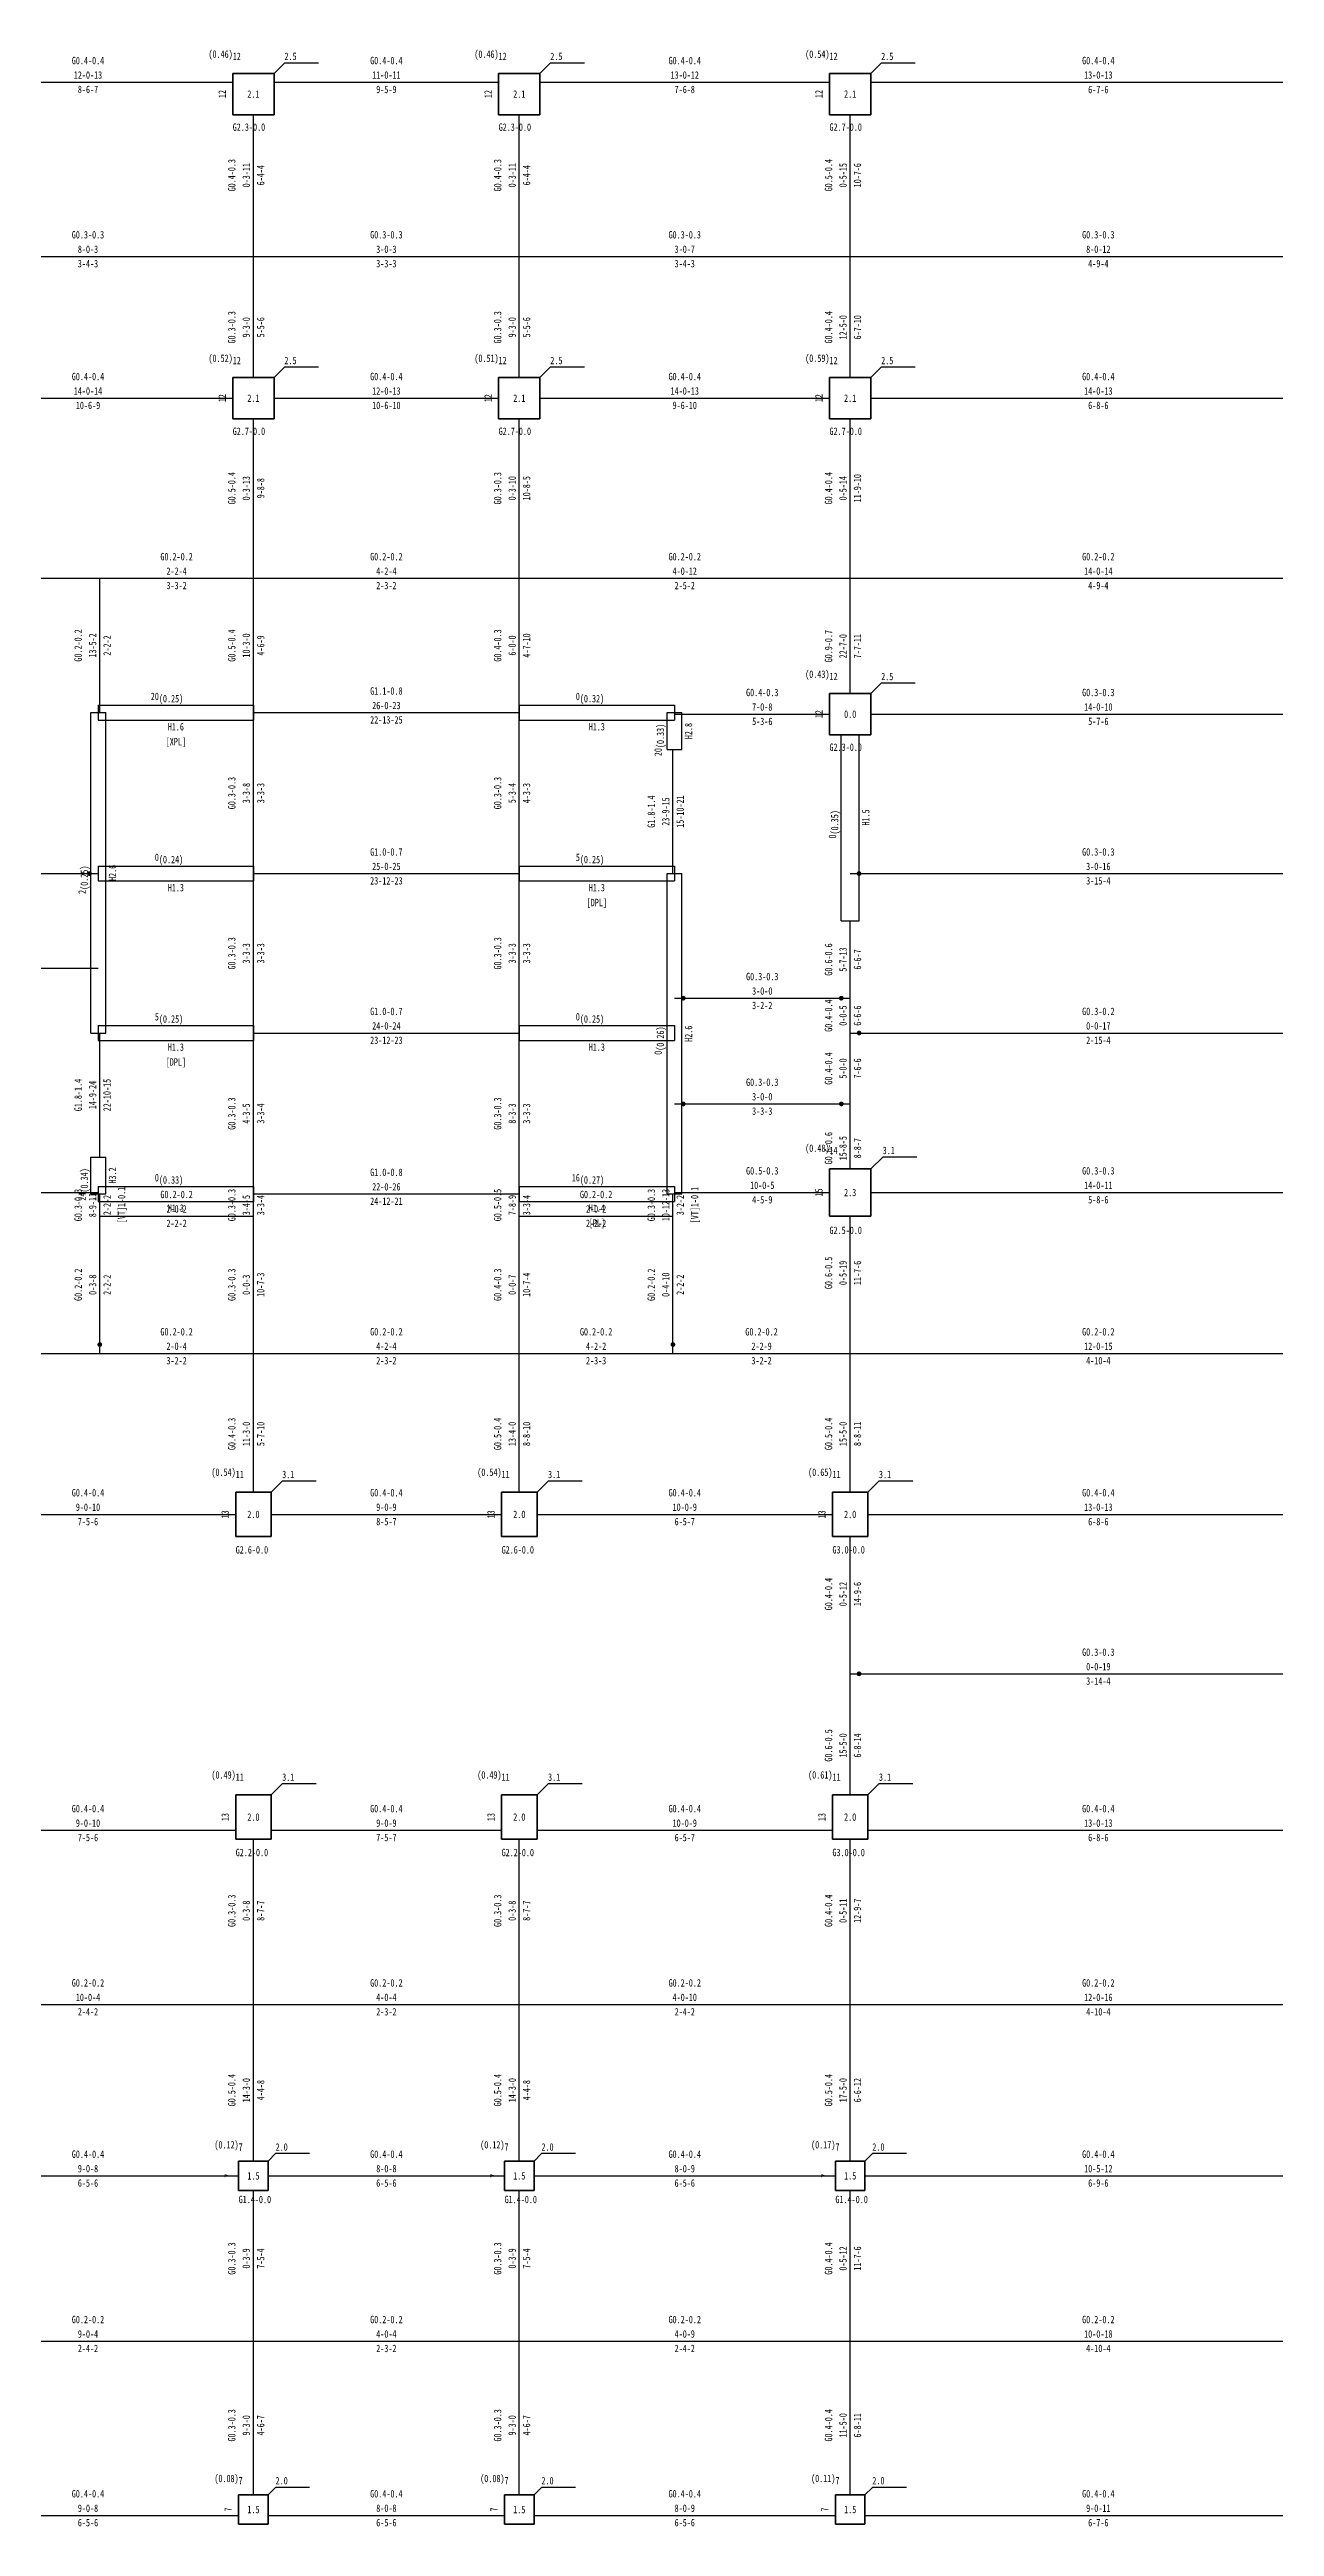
# Model space of a CAD drawing. Header units: millimetres. Extents: x -1455 to 850709, y 32926 to 221881.
# Drawn here: x 130550 to 151281, y 119863 to 161803 of the extents above; entities that cross this region are included whole.
import ezdxf
from ezdxf.enums import TextEntityAlignment as Align

# ---------------------------------------------------------------- set-up
doc = ezdxf.new("R2010")
doc.units = ezdxf.units.MM
for name, color, linetype, lineweight in [('层15100', 134, 'Continuous', 25), ('层15101', 52, 'Continuous', 25), ('层15103', 84, 'Continuous', 25), ('层15220', 4, 'Continuous', 25), ('层15221', 2, 'Continuous', 25), ('层15223', 3, 'Continuous', 25)]:
    doc.layers.add(name, color=color, linetype=linetype, lineweight=lineweight)
doc.styles.add('宋体', font='')
doc.styles.get('宋体').set_extended_font_data('宋体')

# ---------------------------------------------------------------- blocks, each defined once
blk = doc.blocks.new('3FLOOR')
at = {"layer": '层15100'}
for p, q in [((28.75, 41.25), (33.65, 41.25)), ((34.35, 41.25), (38.15, 41.25)), ((38.85, 41.25), (43.75, 41.25)), ((44.45, 41.25), (52.2, 41.249)), ((34, 38.3), (34, 40.7)), ((38.5, 38.3), (38.5, 40.7)), ((44.1, 38.3), (44.1, 40.7)), ((28.4, 38.3), (34, 38.3)), ((34, 36.25), (34, 38.3)), ((34, 38.3), (38.5, 38.3)), ((38.5, 36.25), (38.5, 38.3)), ((38.5, 38.3), (44.1, 38.3)), ((44.1, 36.25), (44.1, 38.3)), ((44.1, 38.3), (52.5, 38.3)), ((28.75, 35.9), (33.65, 35.9)), ((34.35, 35.9), (38.15, 35.9)), ((38.85, 35.9), (43.75, 35.9)), ((44.45, 35.9), (52.2, 35.9)), ((34, 32.85), (34, 35.55)), ((38.5, 32.85), (38.5, 35.55)), ((44.1, 32.85), (44.1, 35.55)), ((34, 30.575), (34, 32.85)), ((38.5, 30.575), (38.5, 32.85)), ((44.1, 30.9), (44.1, 32.85)), ((34, 27.85), (34, 30.575)), ((34, 30.575), (38.5, 30.575)), ((38.5, 27.85), (38.5, 30.575)), ((44.45, 30.55), (52.1, 30.55)), ((28.4, 27.85), (31.375, 27.85)), ((34, 25.15), (34, 27.85)), ((34, 27.85), (38.5, 27.85)), ((38.5, 25.15), (38.5, 27.85)), ((44.1, 25.74), (44.1, 27.05)), ((44.1, 25.15), (44.1, 25.74)), ((34, 22.425), (34, 25.15)), ((34, 25.15), (38.5, 25.15)), ((38.5, 22.425), (38.5, 25.15)), ((44.1, 23.95), (44.1, 25.15)), ((44.1, 22.85), (44.1, 23.95)), ((34, 22.05), (34, 22.425)), ((34, 22.425), (38.5, 22.425)), ((38.5, 22.05), (38.5, 22.425)), ((44.45, 22.45), (52.1, 22.45)), ((34, 19.725), (34, 22.05)), ((38.5, 19.725), (38.5, 22.05)), ((44.1, 19.725), (44.1, 22.05)), ((34, 17.375), (34, 19.725)), ((38.5, 17.375), (38.5, 19.725)), ((44.1, 17.375), (44.1, 19.725)), ((28.7, 17), (33.7, 17)), ((34.3, 17), (38.2, 17)), ((38.8, 17), (43.8, 17)), ((44.4, 17), (52.2, 17)), ((44.1, 14.3), (44.1, 16.625)), ((44.1, 12.25), (44.1, 14.3)), ((28.7, 11.651), (33.7, 11.651)), ((34, 8.7), (34, 11.5)), ((34.3, 11.651), (38.2, 11.651)), ((38.5, 8.7), (38.5, 11.5)), ((38.8, 11.651), (43.8, 11.651)), ((44.1, 8.7), (44.1, 11.5)), ((44.4, 11.651), (52.2, 11.651)), ((34, 6.05), (34, 8.7)), ((38.5, 6.05), (38.5, 8.7)), ((44.1, 6.05), (44.1, 8.7)), ((28.65, 5.8), (33.75, 5.8)), ((34, 3), (34, 5.55)), ((34.25, 5.8), (38.25, 5.8)), ((38.5, 3), (38.5, 5.55)), ((38.75, 5.8), (43.85, 5.8)), ((44.1, 3), (44.1, 5.55)), ((44.35, 5.8), (52.25, 5.8)), ((34, 0.4), (34, 3)), ((38.5, 0.4), (38.5, 3)), ((44.1, 0.4), (44.1, 3)), ((28.65, 0.05), (33.75, 0.05)), ((34.25, 0.05), (38.25, 0.05)), ((38.75, 0.05), (43.85, 0.05)), ((44.35, 0.05), (52.25, 0.05))]:
    blk.add_line(p, q, dxfattribs=at)
at = {"layer": '层15100', "color": 4}
for p, q in [((28.4, 32.85), (31.4, 32.85)), ((31.399, 30.575), (31.4, 32.85)), ((31.4, 32.85), (34, 32.85)), ((34, 32.85), (38.5, 32.85)), ((38.5, 32.85), (44.1, 32.85)), ((44.1, 32.85), (52.5, 32.85)), ((44.1, 27.85), (52.5, 27.85)), ((28.4, 26.25), (31.375, 26.25)), ((41.125, 25.74), (44.1, 25.74)), ((44.1, 25.15), (52.5, 25.15)), ((41.125, 23.95), (44.1, 23.95)), ((31.4, 22.05), (31.399, 22.425)), ((41.1, 22.05), (41.1, 22.425)), ((31.4, 19.725), (31.4, 22.05)), ((31.4, 22.05), (34, 22.05)), ((38.5, 22.05), (41.1, 22.05)), ((41.1, 19.725), (41.1, 22.05)), ((28.4, 19.725), (31.4, 19.725)), ((31.4, 19.725), (34, 19.725)), ((34, 19.725), (38.5, 19.725)), ((38.5, 19.725), (41.1, 19.725)), ((41.1, 19.725), (44.1, 19.725)), ((44.1, 19.725), (52.5, 19.725)), ((44.1, 14.3), (52.5, 14.3)), ((28.4, 8.7), (34, 8.7)), ((34, 8.7), (38.5, 8.7)), ((38.5, 8.7), (44.1, 8.7)), ((44.1, 8.7), (52.5, 8.7)), ((28.4, 3), (34, 3)), ((34, 3), (38.5, 3)), ((38.5, 3), (44.1, 3)), ((44.1, 3), (52.5, 3))]:
    blk.add_line(p, q, dxfattribs=at)
at = {"layer": '层15100', "color": 2}
for p, q in [((41.125, 30.55), (43.75, 30.55)), ((41.1, 27.85), (41.1, 29.95)), ((31.399, 23.05), (31.399, 25.15)), ((28.75, 22.45), (31.375, 22.45)), ((41.125, 22.45), (43.75, 22.45))]:
    blk.add_line(p, q, dxfattribs=at)
at = {"layer": '层15100', "color": 1, "linetype": 'Continuous', "const_width": 0.04}
for points in [[(31.245, 27.85, 1), (31.205, 27.85, 1)], [(44.27, 27.85, 1), (44.23, 27.85, 1)], [(41.295, 25.74, 1), (41.255, 25.74, 1)], [(43.97, 25.74, 1), (43.93, 25.74, 1)], [(44.27, 25.15, 1), (44.23, 25.15, 1)], [(41.295, 23.95, 1), (41.255, 23.95, 1)], [(43.97, 23.95, 1), (43.93, 23.95, 1)], [(31.42, 19.875, 1), (31.38, 19.875, 1)], [(41.12, 19.875, 1), (41.08, 19.875, 1)], [(44.27, 14.3, 1), (44.23, 14.3, 1)]]:
    blk.add_lwpolyline(points, format="xyb", close=True, dxfattribs=at)
at = {"layer": '层15103'}
for p, q in [((31.375, 30.7), (34, 30.7)), ((31.375, 30.7), (31.375, 30.45)), ((34, 30.7), (34, 30.45)), ((38.5, 30.7), (41.125, 30.7)), ((38.5, 30.7), (38.5, 30.45)), ((41.125, 30.7), (41.125, 30.45)), ((31.25, 27.85), (31.25, 30.575)), ((31.25, 30.575), (31.5, 30.575)), ((31.375, 30.45), (34, 30.45)), ((31.5, 27.85), (31.5, 30.575)), ((38.5, 30.45), (41.125, 30.45)), ((41, 29.95), (41, 30.575)), ((41, 30.575), (41.25, 30.575)), ((41.25, 29.95), (41.25, 30.575)), ((43.95, 27.85), (43.95, 30.2)), ((44.25, 27.85), (44.25, 30.2)), ((41, 29.95), (41.25, 29.95)), ((31.25, 26.25), (31.25, 27.85)), ((31.375, 27.975), (34, 27.975)), ((31.375, 27.975), (31.375, 27.725)), ((31.375, 27.725), (34, 27.725)), ((31.5, 26.25), (31.5, 27.85)), ((34, 27.975), (34, 27.725)), ((38.5, 27.975), (41.125, 27.975)), ((38.5, 27.975), (38.5, 27.725)), ((38.5, 27.725), (41.125, 27.725)), ((41, 25.74), (41, 27.85)), ((41, 27.85), (41.25, 27.85)), ((41.125, 27.975), (41.125, 27.725)), ((41.25, 25.74), (41.25, 27.85)), ((43.95, 27.05), (43.95, 27.85)), ((44.25, 27.05), (44.25, 27.85)), ((43.95, 27.05), (44.25, 27.05)), ((31.25, 25.15), (31.25, 26.25)), ((31.5, 25.15), (31.5, 26.25)), ((41, 25.15), (41, 25.74)), ((41.25, 25.15), (41.25, 25.74)), ((31.375, 25.275), (34, 25.275)), ((31.375, 25.275), (31.375, 25.025)), ((34, 25.275), (34, 25.025)), ((38.5, 25.275), (41.125, 25.275)), ((38.5, 25.275), (38.5, 25.025)), ((41.125, 25.275), (41.125, 25.025)), ((31.25, 25.15), (31.5, 25.15)), ((31.375, 25.025), (34, 25.025)), ((38.5, 25.025), (41.125, 25.025)), ((41, 23.95), (41, 25.15)), ((41.25, 23.95), (41.25, 25.15)), ((41, 22.425), (41, 23.95)), ((41.25, 22.425), (41.25, 23.95)), ((31.25, 22.425), (31.25, 23.05)), ((31.25, 23.05), (31.5, 23.05)), ((31.5, 22.425), (31.5, 23.05)), ((31.25, 22.425), (31.5, 22.425)), ((31.375, 22.55), (34, 22.55)), ((31.375, 22.55), (31.375, 22.3)), ((31.375, 22.3), (34, 22.3)), ((34, 22.55), (34, 22.3)), ((38.5, 22.55), (41.125, 22.55)), ((38.5, 22.55), (38.5, 22.3)), ((38.5, 22.3), (41.125, 22.3)), ((41, 22.425), (41.25, 22.425)), ((41.125, 22.55), (41.125, 22.3))]:
    blk.add_line(p, q, dxfattribs=at)
at = {"layer": '层15221'}
for p, q in [((34.35, 41.4), (34.525, 41.575)), ((35.101, 41.575), (34.525, 41.575)), ((38.85, 41.4), (39.025, 41.575)), ((39.601, 41.575), (39.025, 41.575)), ((44.45, 41.4), (44.625, 41.575)), ((45.201, 41.575), (44.625, 41.575)), ((34.35, 36.25), (34.525, 36.425)), ((35.101, 36.425), (34.525, 36.425)), ((38.85, 36.25), (39.025, 36.425)), ((39.601, 36.425), (39.025, 36.425)), ((44.45, 36.25), (44.625, 36.425)), ((45.201, 36.425), (44.625, 36.425)), ((44.45, 30.9), (44.625, 31.075)), ((45.201, 31.075), (44.625, 31.075)), ((44.45, 22.85), (44.65, 23.05)), ((45.226, 23.05), (44.65, 23.05)), ((34.3, 17.375), (34.487, 17.562)), ((35.063, 17.562), (34.487, 17.562)), ((38.8, 17.375), (38.987, 17.562)), ((39.563, 17.562), (38.987, 17.562)), ((44.4, 17.375), (44.587, 17.562)), ((45.163, 17.562), (44.587, 17.562)), ((34.3, 12.25), (34.487, 12.438)), ((35.063, 12.438), (34.487, 12.438)), ((38.8, 12.25), (38.987, 12.438)), ((39.563, 12.438), (38.987, 12.438)), ((44.4, 12.25), (44.587, 12.438)), ((45.163, 12.438), (44.587, 12.438)), ((34.25, 6.05), (34.375, 6.175)), ((34.951, 6.175), (34.375, 6.175)), ((38.75, 6.05), (38.875, 6.175)), ((39.451, 6.175), (38.875, 6.175)), ((44.35, 6.05), (44.475, 6.175)), ((45.051, 6.175), (44.475, 6.175)), ((34.25, 0.4), (34.375, 0.525)), ((34.951, 0.525), (34.375, 0.525)), ((38.75, 0.4), (38.875, 0.525)), ((39.451, 0.525), (38.875, 0.525)), ((44.35, 0.4), (44.475, 0.525)), ((45.051, 0.525), (44.475, 0.525))]:
    blk.add_line(p, q, dxfattribs=at)
at = {"layer": '层15220', "style": '宋体', "width": 0.8}
for s, p in [('G0.4-0.4', (31.2, 41.617)), ('G0.4-0.4', (36.25, 41.617)), ('G0.4-0.4', (41.3, 41.617)), ('G0.4-0.4', (48.3, 41.617)), ('12-0-13', (31.2, 41.372)), ('8-6-7', (31.2, 41.128)), ('11-0-11', (36.25, 41.372)), ('9-5-9', (36.25, 41.128)), ('13-0-12', (41.3, 41.372)), ('7-6-8', (41.3, 41.128)), ('13-0-13', (48.3, 41.372)), ('6-7-6', (48.3, 41.127)), ('G0.3-0.3', (31.2, 38.667)), ('G0.3-0.3', (36.25, 38.667)), ('G0.3-0.3', (41.3, 38.667)), ('G0.3-0.3', (48.3, 38.667)), ('3-4-3', (31.2, 38.178)), ('8-0-3', (31.2, 38.422)), ('3-0-3', (36.25, 38.422)), ('3-3-3', (36.25, 38.178)), ('3-0-7', (41.3, 38.422)), ('3-4-3', (41.3, 38.178)), ('8-0-12', (48.3, 38.422)), ('4-9-4', (48.3, 38.178)), ('G0.4-0.4', (31.2, 36.267)), ('14-0-14', (31.2, 36.022)), ('G0.4-0.4', (36.25, 36.267)), ('12-0-13', (36.25, 36.022)), ('G0.4-0.4', (41.3, 36.267)), ('14-0-13', (41.3, 36.022)), ('G0.4-0.4', (48.3, 36.267)), ('14-0-13', (48.3, 36.022)), ('10-6-9', (31.2, 35.778)), ('10-6-10', (36.25, 35.778)), ('9-6-10', (41.3, 35.778)), ('6-8-6', (48.3, 35.778)), ('G0.2-0.2', (32.7, 33.217)), ('G0.2-0.2', (36.25, 33.217)), ('G0.2-0.2', (41.3, 33.217)), ('G0.2-0.2', (48.3, 33.217)), ('3-3-2', (32.7, 32.728)), ('2-2-4', (32.7, 32.972)), ('4-2-4', (36.25, 32.972)), ('2-3-2', (36.25, 32.728)), ('4-0-12', (41.3, 32.972)), ('2-5-2', (41.3, 32.728)), ('14-0-14', (48.3, 32.972)), ('4-9-4', (48.3, 32.728)), ('G1.1-0.8', (36.25, 30.942)), ('26-0-23', (36.25, 30.697)), ('G0.4-0.3', (42.612, 30.917)), ('7-0-8', (42.612, 30.672)), ('G0.3-0.3', (48.3, 30.917)), ('14-0-10', (48.3, 30.672)), ('22-13-25', (36.25, 30.453)), ('5-3-6', (42.612, 30.428)), ('5-7-6', (48.3, 30.428)), ('G1.0-0.7', (36.25, 28.217)), ('G0.3-0.3', (48.3, 28.217)), ('23-12-23', (36.25, 27.728)), ('25-0-25', (36.25, 27.972)), ('3-0-16', (48.3, 27.972)), ('3-15-4', (48.3, 27.728)), ('G0.3-0.3', (42.612, 26.107)), ('3-0-0', (42.612, 25.862)), ('3-2-2', (42.612, 25.618)), ('G1.0-0.7', (36.25, 25.517)), ('24-0-24', (36.25, 25.272)), ('G0.3-0.2', (48.3, 25.517)), ('0-0-17', (48.3, 25.272)), ('23-12-23', (36.25, 25.028)), ('2-15-4', (48.3, 25.028)), ('G0.3-0.3', (42.612, 24.317)), ('3-0-0', (42.612, 24.072)), ('3-3-3', (42.612, 23.828)), ('G1.0-0.8', (36.25, 22.792)), ('G0.5-0.3', (42.612, 22.817)), ('G0.3-0.3', (48.3, 22.817)), ('G0.2-0.2', (32.7, 22.417)), ('2-0-2', (32.7, 22.172)), ('24-12-21', (36.25, 22.303)), ('22-0-26', (36.25, 22.547)), ('G0.2-0.2', (39.8, 22.417)), ('2-0-2', (39.8, 22.172)), ('10-0-5', (42.612, 22.572)), ('4-5-9', (42.612, 22.328)), ('14-0-11', (48.3, 22.572)), ('5-8-6', (48.3, 22.328)), ('2-2-2', (32.7, 21.928)), ('2-2-2', (39.8, 21.928)), ('G0.2-0.2', (32.7, 20.092)), ('G0.2-0.2', (36.25, 20.092)), ('G0.2-0.2', (39.8, 20.092)), ('G0.2-0.2', (42.6, 20.092)), ('G0.2-0.2', (48.3, 20.092)), ('2-0-4', (32.7, 19.847)), ('4-2-4', (36.25, 19.847)), ('4-2-2', (39.8, 19.847)), ('2-2-9', (42.6, 19.847)), ('12-0-15', (48.3, 19.847)), ('3-2-2', (32.7, 19.603)), ('2-3-2', (36.25, 19.603)), ('2-3-3', (39.8, 19.603)), ('3-2-2', (42.6, 19.603)), ('4-10-4', (48.3, 19.603)), ('G0.4-0.4', (31.2, 17.367)), ('G0.4-0.4', (36.25, 17.367)), ('G0.4-0.4', (41.3, 17.367)), ('G0.4-0.4', (48.3, 17.367)), ('9-0-10', (31.2, 17.122)), ('7-5-6', (31.2, 16.878)), ('8-5-7', (36.25, 16.878)), ('9-0-9', (36.25, 17.122)), ('10-0-9', (41.3, 17.122)), ('6-5-7', (41.3, 16.878)), ('13-0-13', (48.3, 17.122)), ('6-8-6', (48.3, 16.878)), ('G0.3-0.3', (48.3, 14.667)), ('0-0-19', (48.3, 14.422)), ('3-14-4', (48.3, 14.178)), ('G0.4-0.4', (31.2, 12.018)), ('9-0-10', (31.2, 11.773)), ('G0.4-0.4', (36.25, 12.018)), ('9-0-9', (36.25, 11.773)), ('G0.4-0.4', (41.3, 12.018)), ('10-0-9', (41.3, 11.773)), ('G0.4-0.4', (48.3, 12.018)), ('13-0-13', (48.3, 11.773)), ('7-5-6', (31.2, 11.529)), ('7-5-7', (36.25, 11.529)), ('6-5-7', (41.3, 11.529)), ('6-8-6', (48.3, 11.529)), ('G0.2-0.2', (31.2, 9.067)), ('10-0-4', (31.2, 8.822)), ('G0.2-0.2', (36.25, 9.067)), ('4-0-4', (36.25, 8.822)), ('G0.2-0.2', (41.3, 9.067)), ('4-0-10', (41.3, 8.822)), ('G0.2-0.2', (48.3, 9.067)), ('12-0-16', (48.3, 8.822)), ('2-4-2', (31.2, 8.578)), ('2-3-2', (36.25, 8.578)), ('2-4-2', (41.3, 8.578)), ('4-10-4', (48.3, 8.578)), ('G0.4-0.4', (31.2, 6.167)), ('9-0-8', (31.2, 5.922)), ('G0.4-0.4', (36.25, 6.167)), ('8-0-8', (36.25, 5.922)), ('G0.4-0.4', (41.3, 6.167)), ('8-0-9', (41.3, 5.922)), ('G0.4-0.4', (48.3, 6.167)), ('10-5-12', (48.3, 5.922)), ('6-5-6', (31.2, 5.678)), ('6-5-6', (36.25, 5.678)), ('6-5-6', (41.3, 5.678)), ('6-9-6', (48.3, 5.678)), ('G0.2-0.2', (31.2, 3.367)), ('G0.2-0.2', (36.25, 3.367)), ('G0.2-0.2', (41.3, 3.367)), ('G0.2-0.2', (48.3, 3.367)), ('2-4-2', (31.2, 2.878)), ('9-0-4', (31.2, 3.122)), ('4-0-4', (36.25, 3.122)), ('2-3-2', (36.25, 2.878)), ('4-0-9', (41.3, 3.122)), ('2-4-2', (41.3, 2.878)), ('10-0-18', (48.3, 3.122)), ('4-10-4', (48.3, 2.878)), ('G0.4-0.4', (31.2, 0.417)), ('G0.4-0.4', (36.25, 0.417)), ('G0.4-0.4', (41.3, 0.417)), ('G0.4-0.4', (48.3, 0.417)), ('9-0-8', (31.2, 0.172)), ('8-0-8', (36.25, 0.172)), ('8-0-9', (41.3, 0.172)), ('9-0-11', (48.3, 0.172)), ('6-5-6', (31.2, -0.072)), ('6-5-6', (36.25, -0.072)), ('6-5-6', (41.3, -0.072)), ('6-7-6', (48.3, -0.072))]:
    blk.add_text(s, height=0.126, dxfattribs=at).set_placement(p, align=Align.MIDDLE_CENTER)
for s, rotation, p in [('G0.4-0.3', 89.9997, (33.633, 39.675)), ('0-3-11', 89.9997, (33.878, 39.675)), ('G0.4-0.3', 89.9997, (38.133, 39.675)), ('0-3-11', 89.9997, (38.378, 39.675)), ('G0.5-0.4', 89.9997, (43.733, 39.675)), ('0-5-15', 89.9997, (43.978, 39.675)), ('10-7-6', 89.9997, (44.222, 39.675)), ('6-4-4', 89.9997, (34.122, 39.675)), ('6-4-4', 89.9997, (38.622, 39.675)), ('G0.3-0.3', 89.9997, (33.633, 37.1)), ('G0.3-0.3', 89.9997, (38.133, 37.1)), ('G0.4-0.4', 89.9997, (43.733, 37.1)), ('9-3-0', 89.9997, (33.878, 37.1)), ('5-5-6', 89.9997, (34.122, 37.1)), ('9-3-0', 89.9997, (38.378, 37.1)), ('5-5-6', 89.9997, (38.622, 37.1)), ('12-5-0', 89.9997, (43.978, 37.1)), ('6-7-10', 89.9997, (44.222, 37.1)), ('G0.5-0.4', 89.9997, (33.633, 34.375)), ('0-3-13', 89.9997, (33.878, 34.375)), ('9-8-8', 89.9997, (34.122, 34.375)), ('G0.3-0.3', 89.9997, (38.133, 34.375)), ('0-3-10', 89.9997, (38.378, 34.375)), ('10-8-5', 89.9997, (38.622, 34.375)), ('G0.4-0.4', 89.9997, (43.733, 34.375)), ('0-5-14', 89.9997, (43.978, 34.375)), ('11-9-10', 89.9997, (44.222, 34.375)), ('G0.2-0.2', 89.9718, (31.032, 31.713)), ('13-5-2', 89.9718, (31.277, 31.713)), ('2-2-2', 89.9718, (31.522, 31.712)), ('G0.5-0.4', 89.9997, (33.633, 31.712)), ('10-3-0', 89.9997, (33.878, 31.712)), ('4-6-9', 89.9997, (34.122, 31.712)), ('G0.4-0.3', 89.9997, (38.133, 31.712)), ('6-0-0', 89.9997, (38.378, 31.712)), ('4-7-10', 89.9997, (38.622, 31.712)), ('G0.9-0.7', 89.9997, (43.733, 31.7)), ('22-7-0', 89.9997, (43.978, 31.7)), ('7-7-11', 89.9997, (44.222, 31.7)), ('G0.3-0.3', 89.9997, (33.633, 29.213)), ('3-3-8', 89.9997, (33.878, 29.213)), ('3-3-3', 89.9997, (34.122, 29.213)), ('G0.3-0.3', 89.9997, (38.133, 29.213)), ('5-3-4', 89.9997, (38.378, 29.213)), ('4-3-3', 89.9997, (38.622, 29.213)), ('G1.8-1.4', 89.9997, (40.733, 28.9)), ('23-9-15', 89.9997, (40.978, 28.9)), ('15-10-21', 89.9997, (41.222, 28.9)), ('G0.3-0.3', 89.9997, (33.633, 26.5)), ('3-3-3', 89.9997, (33.878, 26.5)), ('3-3-3', 89.9997, (34.122, 26.5)), ('G0.3-0.3', 89.9997, (38.133, 26.5)), ('3-3-3', 89.9997, (38.378, 26.5)), ('3-3-3', 89.9997, (38.622, 26.5)), ('G0.6-0.6', 89.9997, (43.733, 26.395)), ('5-7-13', 89.9997, (43.978, 26.395)), ('6-6-7', 89.9997, (44.222, 26.395)), ('G0.4-0.4', 89.9997, (43.733, 25.445)), ('0-0-5', 89.9997, (43.978, 25.445)), ('6-6-6', 89.9997, (44.222, 25.445)), ('G0.4-0.4', 89.9997, (43.733, 24.55)), ('G1.8-1.4', 89.9997, (31.032, 24.1)), ('14-9-24', 89.9997, (31.277, 24.1)), ('22-10-15', 89.9997, (31.521, 24.1)), ('5-0-0', 89.9997, (43.978, 24.55)), ('7-6-6', 89.9997, (44.222, 24.55)), ('G0.3-0.3', 89.9997, (33.633, 23.787)), ('4-3-5', 89.9997, (33.878, 23.787)), ('3-3-4', 89.9997, (34.122, 23.787)), ('G0.3-0.3', 89.9997, (38.133, 23.787)), ('8-3-3', 89.9997, (38.378, 23.787)), ('3-3-3', 89.9997, (38.622, 23.787)), ('G0.6-0.6', 89.9997, (43.733, 23.2)), ('15-8-5', 89.9997, (43.978, 23.2)), ('8-8-7', 89.9997, (44.222, 23.2)), ('G0.3-0.3', 90.1529, (31.032, 22.237)), ('8-9-11', 90.1529, (31.277, 22.237)), ('2-2-2', 90.1529, (31.522, 22.238)), ('[VT]1-0.1', 90.1529, (31.767, 22.238)), ('G0.3-0.3', 89.9997, (33.633, 22.237)), ('3-4-5', 89.9997, (33.878, 22.237)), ('3-3-4', 89.9997, (34.122, 22.237)), ('G0.5-0.5', 89.9997, (38.133, 22.237)), ('7-8-9', 89.9997, (38.378, 22.237)), ('3-3-4', 89.9997, (38.622, 22.237)), ('G0.3-0.3', 89.9997, (40.733, 22.237)), ('10-12-13', 89.9997, (40.978, 22.237)), ('3-2-2', 89.9997, (41.222, 22.237)), ('[VT]1-0.1', 89.9997, (41.467, 22.237)), ('G0.2-0.2', 89.9997, (31.033, 20.888)), ('0-3-8', 89.9997, (31.278, 20.888)), ('2-2-2', 89.9997, (31.522, 20.888)), ('G0.3-0.3', 89.9997, (33.633, 20.888)), ('0-0-3', 89.9997, (33.878, 20.888)), ('10-7-3', 89.9997, (34.122, 20.888)), ('G0.4-0.3', 89.9997, (38.133, 20.888)), ('0-0-7', 89.9997, (38.378, 20.888)), ('10-7-4', 89.9997, (38.622, 20.888)), ('G0.2-0.2', 89.9997, (40.733, 20.888)), ('0-4-10', 89.9997, (40.978, 20.888)), ('2-2-2', 89.9997, (41.222, 20.888)), ('G0.6-0.5', 89.9997, (43.733, 21.088)), ('0-5-19', 89.9997, (43.978, 21.088)), ('11-7-6', 89.9997, (44.222, 21.088)), ('G0.4-0.3', 89.9997, (33.633, 18.362)), ('11-3-0', 89.9997, (33.878, 18.362)), ('5-7-10', 89.9997, (34.122, 18.362)), ('G0.5-0.4', 89.9997, (38.133, 18.362)), ('13-4-0', 89.9997, (38.378, 18.362)), ('8-8-10', 89.9997, (38.622, 18.362)), ('G0.5-0.4', 89.9997, (43.733, 18.362)), ('15-5-0', 89.9997, (43.978, 18.362)), ('8-8-11', 89.9997, (44.222, 18.362)), ('G0.4-0.4', 89.9997, (43.733, 15.65)), ('0-5-12', 89.9997, (43.978, 15.65)), ('14-9-6', 89.9997, (44.222, 15.65)), ('G0.6-0.5', 89.9997, (43.733, 13.087)), ('15-5-0', 89.9997, (43.978, 13.087)), ('6-8-14', 89.9997, (44.222, 13.087)), ('G0.3-0.3', 89.9997, (33.633, 10.288)), ('G0.3-0.3', 89.9997, (38.133, 10.288)), ('G0.4-0.4', 89.9997, (43.733, 10.288)), ('0-5-11', 89.9997, (43.978, 10.288)), ('12-9-7', 89.9997, (44.222, 10.288)), ('0-3-8', 89.9997, (33.878, 10.288)), ('8-7-7', 89.9997, (34.122, 10.288)), ('0-3-8', 89.9997, (38.378, 10.288)), ('8-7-7', 89.9997, (38.622, 10.288)), ('G0.5-0.4', 89.9997, (33.633, 7.25)), ('14-3-0', 89.9997, (33.878, 7.25)), ('4-4-8', 89.9997, (34.122, 7.25)), ('G0.5-0.4', 89.9997, (38.133, 7.25)), ('14-3-0', 89.9997, (38.378, 7.25)), ('4-4-8', 89.9997, (38.622, 7.25)), ('G0.5-0.4', 89.9997, (43.733, 7.25)), ('17-5-0', 89.9997, (43.978, 7.25)), ('6-6-12', 89.9997, (44.222, 7.25)), ('G0.3-0.3', 89.9997, (33.633, 4.4)), ('G0.3-0.3', 89.9997, (38.133, 4.4)), ('G0.4-0.4', 89.9997, (43.733, 4.4)), ('0-3-9', 89.9997, (33.878, 4.4)), ('7-5-4', 89.9997, (34.122, 4.4)), ('0-3-9', 89.9997, (38.378, 4.4)), ('7-5-4', 89.9997, (38.622, 4.4)), ('0-5-12', 89.9997, (43.978, 4.4)), ('11-7-6', 89.9997, (44.222, 4.4)), ('G0.3-0.3', 89.9997, (33.633, 1.575)), ('9-3-0', 89.9997, (33.878, 1.575)), ('4-6-7', 89.9997, (34.122, 1.575)), ('G0.3-0.3', 89.9997, (38.133, 1.575)), ('9-3-0', 89.9997, (38.378, 1.575)), ('4-6-7', 89.9997, (38.622, 1.575)), ('G0.4-0.4', 89.9997, (43.733, 1.575)), ('11-5-0', 89.9997, (43.978, 1.575)), ('6-8-11', 89.9997, (44.222, 1.575))]:
    blk.add_text(s, height=0.126, rotation=rotation, dxfattribs=at).set_placement(p, align=Align.MIDDLE_CENTER)
at = {"layer": '层15221', "style": '宋体', "width": 0.8}
for s, p in [('(0.46)', (33.65, 41.625)), ('(0.46)', (38.15, 41.625)), ('(0.54)', (43.75, 41.625)), ('(0.52)', (33.65, 36.475)), ('(0.51)', (38.15, 36.475)), ('(0.59)', (43.75, 36.475)), ('(0.43)', (43.75, 31.125)), ('(0.48)', (43.75, 23.1)), ('(0.54)', (33.7, 17.613)), ('(0.54)', (38.2, 17.613)), ('(0.65)', (43.8, 17.613)), ('(0.49)', (33.7, 12.488)), ('(0.49)', (38.2, 12.488)), ('(0.61)', (43.8, 12.488)), ('(0.12)', (33.75, 6.225)), ('(0.12)', (38.25, 6.225)), ('(0.17)', (43.85, 6.225)), ('(0.08)', (33.75, 0.575)), ('(0.08)', (38.25, 0.575)), ('(0.11)', (43.85, 0.575))]:
    blk.add_text(s, height=0.126, dxfattribs=at).set_placement(p, align=Align.BOTTOM_RIGHT)
for s, p in [('12', (33.65, 41.625)), ('2.5', (34.525, 41.625)), ('12', (38.15, 41.625)), ('2.5', (39.025, 41.625)), ('12', (43.75, 41.625)), ('2.5', (44.625, 41.625)), ('12', (33.65, 36.475)), ('2.5', (34.525, 36.475)), ('12', (38.15, 36.475)), ('2.5', (39.025, 36.475)), ('12', (43.75, 36.475)), ('2.5', (44.625, 36.475)), ('12', (43.75, 31.125)), ('2.5', (44.625, 31.125)), ('14', (43.75, 23.1)), ('3.1', (44.65, 23.1)), ('11', (33.7, 17.613)), ('3.1', (34.487, 17.613)), ('11', (38.2, 17.613)), ('3.1', (38.987, 17.613)), ('11', (43.8, 17.613)), ('3.1', (44.587, 17.613)), ('11', (33.7, 12.488)), ('3.1', (34.487, 12.488)), ('11', (38.2, 12.488)), ('3.1', (38.987, 12.488)), ('11', (43.8, 12.488)), ('3.1', (44.587, 12.488)), ('7', (33.75, 6.225)), ('2.0', (34.375, 6.225)), ('7', (38.25, 6.225)), ('2.0', (38.875, 6.225)), ('7', (43.85, 6.225)), ('2.0', (44.475, 6.225)), ('7', (33.75, 0.575)), ('2.0', (34.375, 0.575)), ('7', (38.25, 0.575)), ('2.0', (38.875, 0.575)), ('7', (43.85, 0.575)), ('2.0', (44.475, 0.575))]:
    blk.add_text(s, height=0.126, dxfattribs=at).set_placement(p)
for s, p in [('12', (33.47, 41.05)), ('12', (37.97, 41.05)), ('12', (43.57, 41.05)), ('12', (33.47, 35.9)), ('12', (37.97, 35.9)), ('12', (43.57, 35.9)), ('12', (43.57, 30.55)), ('15', (43.57, 22.45)), ('13', (33.52, 17)), ('13', (38.02, 17)), ('13', (43.62, 17)), ('13', (33.52, 11.875)), ('13', (38.02, 11.875)), ('13', (43.62, 11.875)), ('7', (33.57, 5.8)), ('7', (38.07, 5.8)), ('7', (43.67, 5.8)), ('7', (33.57, 0.15)), ('7', (38.07, 0.15)), ('7', (43.67, 0.15))]:
    blk.add_text(s, height=0.126, rotation=89.9997, dxfattribs=at).set_placement(p, align=Align.MIDDLE_CENTER)
for s, p in [('2.1', (34, 41.05)), ('2.1', (38.5, 41.05)), ('2.1', (44.1, 41.05)), ('2.1', (34, 35.9)), ('2.1', (38.5, 35.9)), ('2.1', (44.1, 35.9)), ('0.0', (44.1, 30.55)), ('2.3', (44.1, 22.45)), ('2.0', (34, 17)), ('2.0', (38.5, 17)), ('2.0', (44.1, 17)), ('2.0', (34, 11.875)), ('2.0', (38.5, 11.875)), ('2.0', (44.1, 11.875)), ('1.5', (34, 5.8)), ('1.5', (38.5, 5.8)), ('1.5', (44.1, 5.8)), ('1.5', (34, 0.15)), ('1.5', (38.5, 0.15)), ('1.5', (44.1, 0.15))]:
    blk.add_text(s, height=0.126, dxfattribs=at).set_placement(p, align=Align.MIDDLE_CENTER)
for s, p in [('G2.3-0.0', (33.65, 40.49)), ('G2.3-0.0', (38.15, 40.49)), ('G2.7-0.0', (43.75, 40.49)), ('G2.7-0.0', (33.65, 35.34)), ('G2.7-0.0', (38.15, 35.34)), ('G2.7-0.0', (43.75, 35.34)), ('G2.3-0.0', (43.75, 29.99)), ('G2.5-0.0', (43.75, 21.81)), ('G2.6-0.0', (33.7, 16.4)), ('G2.6-0.0', (38.2, 16.4)), ('G3.0-0.0', (43.8, 16.4)), ('G2.2-0.0', (33.7, 11.275)), ('G2.2-0.0', (38.2, 11.275)), ('G3.0-0.0', (43.8, 11.275)), ('G1.4-0.0', (33.75, 5.4)), ('G1.4-0.0', (38.25, 5.4)), ('G1.4-0.0', (43.85, 5.4))]:
    blk.add_text(s, height=0.126, dxfattribs=at).set_placement(p, align=Align.MIDDLE_LEFT)
at = {"layer": '层15223', "style": '宋体', "width": 0.8}
for s, p in [('20', (32.4, 30.75)), ('0', (39.525, 30.75)), ('0', (32.4, 28.025)), ('5', (39.525, 28.025)), ('5', (32.4, 25.325)), ('0', (39.525, 25.325)), ('0', (32.4, 22.6)), ('16', (39.525, 22.6))]:
    blk.add_text(s, height=0.126, dxfattribs=at).set_placement(p, align=Align.BOTTOM_RIGHT)
for s, p in [('(0.25)', (32.4, 30.75)), ('(0.32)', (39.525, 30.75)), ('(0.24)', (32.4, 28.025)), ('(0.25)', (39.525, 28.025)), ('(0.25)', (32.4, 25.325)), ('(0.25)', (39.525, 25.325)), ('(0.33)', (32.4, 22.6)), ('(0.27)', (39.525, 22.6))]:
    blk.add_text(s, height=0.126, dxfattribs=at).set_placement(p)
for s, p in [('H1.6', (32.687, 30.4)), ('H1.3', (39.812, 30.4)), ('[XPL]', (32.687, 30.148)), ('H1.3', (32.687, 27.675)), ('[DPL]', (39.812, 27.423)), ('H1.3', (39.812, 27.675)), ('H1.3', (32.687, 24.975)), ('H1.3', (39.812, 24.975)), ('[DPL]', (32.687, 24.723)), ('H1.3', (32.687, 22.25)), ('H1.4', (39.812, 22.25)), ('[PL]', (39.812, 21.998))]:
    blk.add_text(s, height=0.126, dxfattribs=at).set_placement(p, align=Align.TOP_CENTER)
for s, p in [('(0.33)', (40.95, 29.975)), ('(0.35)', (43.9, 28.512)), ('(0.25)', (31.2, 27.574)), ('(0.26)', (40.95, 24.85)), ('(0.34)', (31.2, 22.449))]:
    blk.add_text(s, height=0.126, rotation=89.9997, dxfattribs=at).set_placement(p)
for s, p in [('H2.8', (41.3, 30.263)), ('H1.5', (44.3, 28.8)), ('H2.6', (31.55, 27.862)), ('H2.6', (41.3, 25.138)), ('H3.2', (31.55, 22.737))]:
    blk.add_text(s, height=0.126, rotation=89.9997, dxfattribs=at).set_placement(p, align=Align.TOP_CENTER)
for s, p in [('20', (40.95, 29.975)), ('0', (43.9, 28.512)), ('2', (31.2, 27.574)), ('0', (40.95, 24.85)), ('24', (31.2, 22.449))]:
    blk.add_text(s, height=0.126, rotation=89.9997, dxfattribs=at).set_placement(p, align=Align.BOTTOM_RIGHT)
at = {"layer": '层15101'}
mesh = blk.add_polyface(dxfattribs=at)
corners = [(33.65, 40.7), (34.35, 40.7), (34.35, 40.7), (33.65, 40.7), (34.35, 40.7), (34.35, 41.4), (34.35, 41.4), (34.35, 40.7), (34.35, 41.4), (33.65, 41.4), (33.65, 41.4), (34.35, 41.4), (33.65, 41.4), (33.65, 40.7), (33.65, 40.7), (33.65, 41.4)]
mesh.append_faces([[corners[k] for k in face] for face in [(0, 1, 2, 3), (4, 5, 6, 7), (8, 9, 10, 11), (12, 13, 14, 15)]])
mesh = blk.add_polyface(dxfattribs=at)
corners = [(38.15, 40.7), (38.85, 40.7), (38.85, 40.7), (38.15, 40.7), (38.85, 40.7), (38.85, 41.4), (38.85, 41.4), (38.85, 40.7), (38.85, 41.4), (38.15, 41.4), (38.15, 41.4), (38.85, 41.4), (38.15, 41.4), (38.15, 40.7), (38.15, 40.7), (38.15, 41.4)]
mesh.append_faces([[corners[k] for k in face] for face in [(0, 1, 2, 3), (4, 5, 6, 7), (8, 9, 10, 11), (12, 13, 14, 15)]])
mesh = blk.add_polyface(dxfattribs=at)
corners = [(43.75, 40.7), (44.45, 40.7), (44.45, 40.7), (43.75, 40.7), (44.45, 40.7), (44.45, 41.4), (44.45, 41.4), (44.45, 40.7), (44.45, 41.4), (43.75, 41.4), (43.75, 41.4), (44.45, 41.4), (43.75, 41.4), (43.75, 40.7), (43.75, 40.7), (43.75, 41.4)]
mesh.append_faces([[corners[k] for k in face] for face in [(0, 1, 2, 3), (4, 5, 6, 7), (8, 9, 10, 11), (12, 13, 14, 15)]])
mesh = blk.add_polyface(dxfattribs=at)
corners = [(33.65, 35.55), (34.35, 35.55), (34.35, 35.55), (33.65, 35.55), (34.35, 35.55), (34.35, 36.25), (34.35, 36.25), (34.35, 35.55), (34.35, 36.25), (33.65, 36.25), (33.65, 36.25), (34.35, 36.25), (33.65, 36.25), (33.65, 35.55), (33.65, 35.55), (33.65, 36.25)]
mesh.append_faces([[corners[k] for k in face] for face in [(0, 1, 2, 3), (4, 5, 6, 7), (8, 9, 10, 11), (12, 13, 14, 15)]])
mesh = blk.add_polyface(dxfattribs=at)
corners = [(38.15, 35.55), (38.85, 35.55), (38.85, 35.55), (38.15, 35.55), (38.85, 35.55), (38.85, 36.25), (38.85, 36.25), (38.85, 35.55), (38.85, 36.25), (38.15, 36.25), (38.15, 36.25), (38.85, 36.25), (38.15, 36.25), (38.15, 35.55), (38.15, 35.55), (38.15, 36.25)]
mesh.append_faces([[corners[k] for k in face] for face in [(0, 1, 2, 3), (4, 5, 6, 7), (8, 9, 10, 11), (12, 13, 14, 15)]])
mesh = blk.add_polyface(dxfattribs=at)
corners = [(43.75, 35.55), (44.45, 35.55), (44.45, 35.55), (43.75, 35.55), (44.45, 35.55), (44.45, 36.25), (44.45, 36.25), (44.45, 35.55), (44.45, 36.25), (43.75, 36.25), (43.75, 36.25), (44.45, 36.25), (43.75, 36.25), (43.75, 35.55), (43.75, 35.55), (43.75, 36.25)]
mesh.append_faces([[corners[k] for k in face] for face in [(0, 1, 2, 3), (4, 5, 6, 7), (8, 9, 10, 11), (12, 13, 14, 15)]])
mesh = blk.add_polyface(dxfattribs=at)
corners = [(43.75, 30.2), (44.45, 30.2), (44.45, 30.2), (43.75, 30.2), (44.45, 30.2), (44.45, 30.9), (44.45, 30.9), (44.45, 30.2), (44.45, 30.9), (43.75, 30.9), (43.75, 30.9), (44.45, 30.9), (43.75, 30.9), (43.75, 30.2), (43.75, 30.2), (43.75, 30.9)]
mesh.append_faces([[corners[k] for k in face] for face in [(0, 1, 2, 3), (4, 5, 6, 7), (8, 9, 10, 11), (12, 13, 14, 15)]])
mesh = blk.add_polyface(dxfattribs=at)
corners = [(43.75, 22.05), (44.45, 22.05), (44.45, 22.05), (43.75, 22.05), (44.45, 22.05), (44.45, 22.85), (44.45, 22.85), (44.45, 22.05), (44.45, 22.85), (43.75, 22.85), (43.75, 22.85), (44.45, 22.85), (43.75, 22.85), (43.75, 22.05), (43.75, 22.05), (43.75, 22.85)]
mesh.append_faces([[corners[k] for k in face] for face in [(0, 1, 2, 3), (4, 5, 6, 7), (8, 9, 10, 11), (12, 13, 14, 15)]])
mesh = blk.add_polyface(dxfattribs=at)
corners = [(33.7, 16.625), (34.3, 16.625), (34.3, 16.625), (33.7, 16.625), (34.3, 16.625), (34.3, 17.375), (34.3, 17.375), (34.3, 16.625), (34.3, 17.375), (33.7, 17.375), (33.7, 17.375), (34.3, 17.375), (33.7, 17.375), (33.7, 16.625), (33.7, 16.625), (33.7, 17.375)]
mesh.append_faces([[corners[k] for k in face] for face in [(0, 1, 2, 3), (4, 5, 6, 7), (8, 9, 10, 11), (12, 13, 14, 15)]])
mesh = blk.add_polyface(dxfattribs=at)
corners = [(38.2, 16.625), (38.8, 16.625), (38.8, 16.625), (38.2, 16.625), (38.8, 16.625), (38.8, 17.375), (38.8, 17.375), (38.8, 16.625), (38.8, 17.375), (38.2, 17.375), (38.2, 17.375), (38.8, 17.375), (38.2, 17.375), (38.2, 16.625), (38.2, 16.625), (38.2, 17.375)]
mesh.append_faces([[corners[k] for k in face] for face in [(0, 1, 2, 3), (4, 5, 6, 7), (8, 9, 10, 11), (12, 13, 14, 15)]])
mesh = blk.add_polyface(dxfattribs=at)
corners = [(43.8, 16.625), (44.4, 16.625), (44.4, 16.625), (43.8, 16.625), (44.4, 16.625), (44.4, 17.375), (44.4, 17.375), (44.4, 16.625), (44.4, 17.375), (43.8, 17.375), (43.8, 17.375), (44.4, 17.375), (43.8, 17.375), (43.8, 16.625), (43.8, 16.625), (43.8, 17.375)]
mesh.append_faces([[corners[k] for k in face] for face in [(0, 1, 2, 3), (4, 5, 6, 7), (8, 9, 10, 11), (12, 13, 14, 15)]])
mesh = blk.add_polyface(dxfattribs=at)
corners = [(33.7, 11.5), (34.3, 11.5), (34.3, 11.5), (33.7, 11.5), (34.3, 11.5), (34.3, 12.25), (34.3, 12.25), (34.3, 11.5), (34.3, 12.25), (33.7, 12.25), (33.7, 12.25), (34.3, 12.25), (33.7, 12.25), (33.7, 11.5), (33.7, 11.5), (33.7, 12.25)]
mesh.append_faces([[corners[k] for k in face] for face in [(0, 1, 2, 3), (4, 5, 6, 7), (8, 9, 10, 11), (12, 13, 14, 15)]])
mesh = blk.add_polyface(dxfattribs=at)
corners = [(38.2, 11.5), (38.8, 11.5), (38.8, 11.5), (38.2, 11.5), (38.8, 11.5), (38.8, 12.25), (38.8, 12.25), (38.8, 11.5), (38.8, 12.25), (38.2, 12.25), (38.2, 12.25), (38.8, 12.25), (38.2, 12.25), (38.2, 11.5), (38.2, 11.5), (38.2, 12.25)]
mesh.append_faces([[corners[k] for k in face] for face in [(0, 1, 2, 3), (4, 5, 6, 7), (8, 9, 10, 11), (12, 13, 14, 15)]])
mesh = blk.add_polyface(dxfattribs=at)
corners = [(43.8, 11.5), (44.4, 11.5), (44.4, 11.5), (43.8, 11.5), (44.4, 11.5), (44.4, 12.25), (44.4, 12.25), (44.4, 11.5), (44.4, 12.25), (43.8, 12.25), (43.8, 12.25), (44.4, 12.25), (43.8, 12.25), (43.8, 11.5), (43.8, 11.5), (43.8, 12.25)]
mesh.append_faces([[corners[k] for k in face] for face in [(0, 1, 2, 3), (4, 5, 6, 7), (8, 9, 10, 11), (12, 13, 14, 15)]])
mesh = blk.add_polyface(dxfattribs=at)
corners = [(33.75, 5.55), (34.25, 5.55), (34.25, 5.55), (33.75, 5.55), (34.25, 5.55), (34.25, 6.05), (34.25, 6.05), (34.25, 5.55), (34.25, 6.05), (33.75, 6.05), (33.75, 6.05), (34.25, 6.05), (33.75, 6.05), (33.75, 5.55), (33.75, 5.55), (33.75, 6.05)]
mesh.append_faces([[corners[k] for k in face] for face in [(0, 1, 2, 3), (4, 5, 6, 7), (8, 9, 10, 11), (12, 13, 14, 15)]])
mesh = blk.add_polyface(dxfattribs=at)
corners = [(38.25, 5.55), (38.75, 5.55), (38.75, 5.55), (38.25, 5.55), (38.75, 5.55), (38.75, 6.05), (38.75, 6.05), (38.75, 5.55), (38.75, 6.05), (38.25, 6.05), (38.25, 6.05), (38.75, 6.05), (38.25, 6.05), (38.25, 5.55), (38.25, 5.55), (38.25, 6.05)]
mesh.append_faces([[corners[k] for k in face] for face in [(0, 1, 2, 3), (4, 5, 6, 7), (8, 9, 10, 11), (12, 13, 14, 15)]])
mesh = blk.add_polyface(dxfattribs=at)
corners = [(43.85, 5.55), (44.35, 5.55), (44.35, 5.55), (43.85, 5.55), (44.35, 5.55), (44.35, 6.05), (44.35, 6.05), (44.35, 5.55), (44.35, 6.05), (43.85, 6.05), (43.85, 6.05), (44.35, 6.05), (43.85, 6.05), (43.85, 5.55), (43.85, 5.55), (43.85, 6.05)]
mesh.append_faces([[corners[k] for k in face] for face in [(0, 1, 2, 3), (4, 5, 6, 7), (8, 9, 10, 11), (12, 13, 14, 15)]])
mesh = blk.add_polyface(dxfattribs=at)
corners = [(33.75, -0.1), (34.25, -0.1), (34.25, -0.1), (33.75, -0.1), (34.25, -0.1), (34.25, 0.4), (34.25, 0.4), (34.25, -0.1), (34.25, 0.4), (33.75, 0.4), (33.75, 0.4), (34.25, 0.4), (33.75, 0.4), (33.75, -0.1), (33.75, -0.1), (33.75, 0.4)]
mesh.append_faces([[corners[k] for k in face] for face in [(0, 1, 2, 3), (4, 5, 6, 7), (8, 9, 10, 11), (12, 13, 14, 15)]])
mesh = blk.add_polyface(dxfattribs=at)
corners = [(38.25, -0.1), (38.75, -0.1), (38.75, -0.1), (38.25, -0.1), (38.75, -0.1), (38.75, 0.4), (38.75, 0.4), (38.75, -0.1), (38.75, 0.4), (38.25, 0.4), (38.25, 0.4), (38.75, 0.4), (38.25, 0.4), (38.25, -0.1), (38.25, -0.1), (38.25, 0.4)]
mesh.append_faces([[corners[k] for k in face] for face in [(0, 1, 2, 3), (4, 5, 6, 7), (8, 9, 10, 11), (12, 13, 14, 15)]])
mesh = blk.add_polyface(dxfattribs=at)
corners = [(43.85, -0.1), (44.35, -0.1), (44.35, -0.1), (43.85, -0.1), (44.35, -0.1), (44.35, 0.4), (44.35, 0.4), (44.35, -0.1), (44.35, 0.4), (43.85, 0.4), (43.85, 0.4), (44.35, 0.4), (43.85, 0.4), (43.85, -0.1), (43.85, -0.1), (43.85, 0.4)]
mesh.append_faces([[corners[k] for k in face] for face in [(0, 1, 2, 3), (4, 5, 6, 7), (8, 9, 10, 11), (12, 13, 14, 15)]])

msp = doc.modelspace()

# ---------------------------------------------------------------- block references
at = {"xscale": 1000, "yscale": 1000, "zscale": 1000}
msp.add_blockref('3FLOOR', (100000, 120000), dxfattribs=at)

doc.saveas('drawing.dxf')
